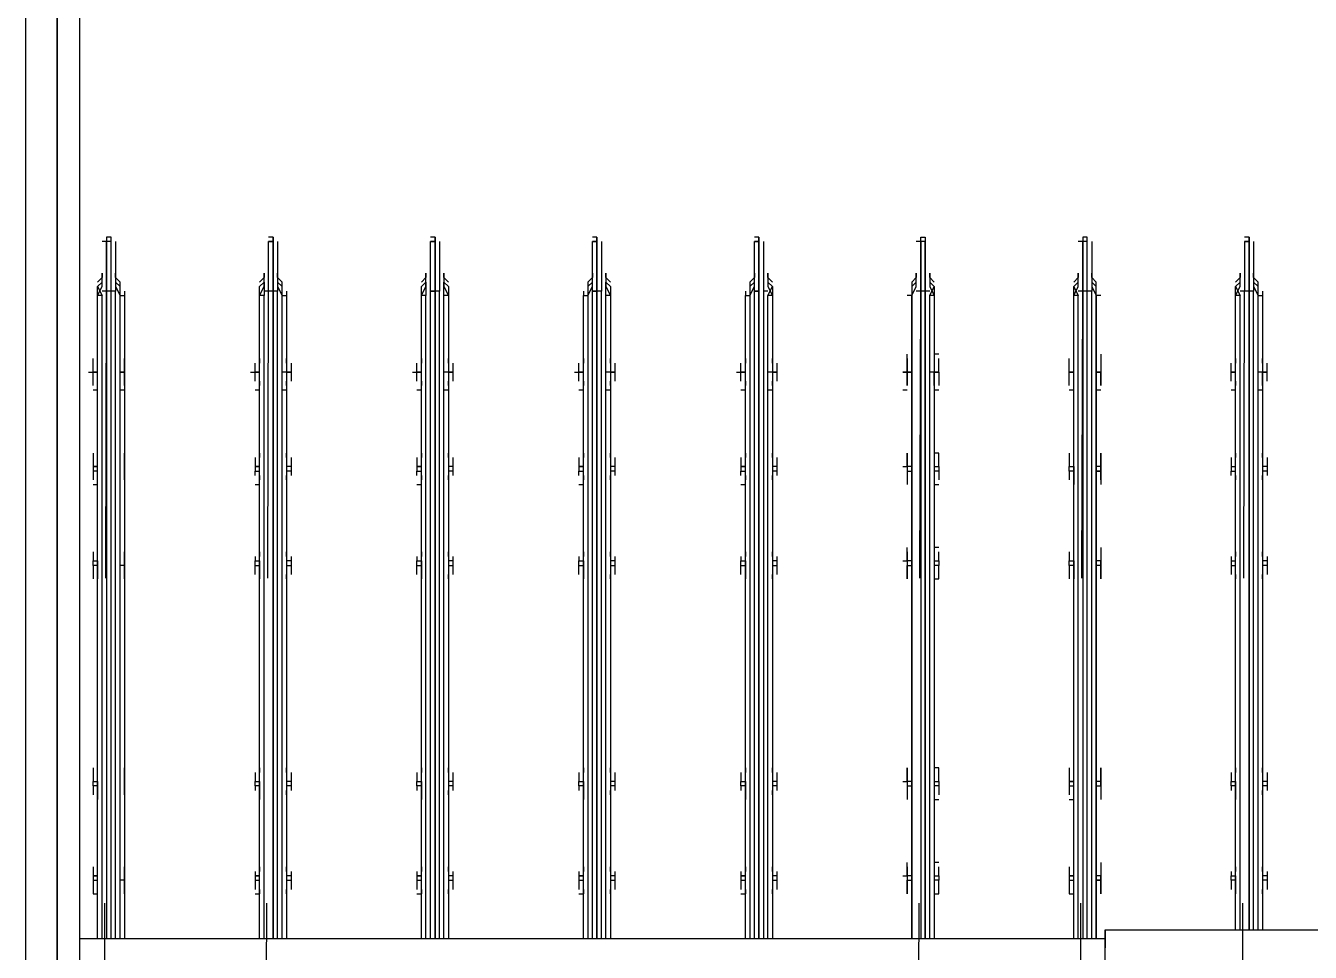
# Model space of a CAD drawing. Header units: metres. Extents: x 532315 to 532639, y 2674519 to 2674914.
# Drawn here: x 532484.5471 to 532484.9421, y 2674749.7931 to 2674750.0781 of the extents above; entities that cross this region are included whole.
import ezdxf

# ---------------------------------------------------------------- set-up
doc = ezdxf.new("R2010")
doc.units = ezdxf.units.M
doc.header["$MEASUREMENT"] = 0
doc.linetypes.add('PDF_IMPORT', pattern=[1, 0.8, -0.2])
doc.layers.add('IDT', color=7, linetype='Continuous')

# ---------------------------------------------------------------- blocks, each defined once
blk = doc.blocks.new('IDT')
at = {"layer": 'IDT', "color": 0, "lineweight": 25}
for p, q in [((14.75559, 8.9452), (14.75559, 9.80413)), ((14.76251, 8.9452), (14.76251, 9.80413)), ((14.76251, 9.80413), (14.76251, 8.9452)), ((14.77219, 9.80413), (14.77219, 8.9452)), ((14.44023, 9.45834), (14.44023, 9.36291)), ((14.44023, 9.36291), (14.44023, 9.36844)), ((14.44023, 9.36291), (14.34065, 9.36291)), ((14.39182, 9.16788), (14.39182, 9.36291)), ((14.39321, 9.36291), (14.39321, 9.16788)), ((14.39459, 9.36291), (14.39459, 9.1665)), ((14.39597, 9.1665), (14.39597, 9.36291)), ((14.39597, 9.36291), (14.39597, 9.1665)), ((14.39874, 9.36291), (14.39874, 9.16788)), ((14.40012, 9.36291), (14.40012, 9.16788)), ((14.44023, 9.36567), (14.75559, 9.36567)), ((14.443, 9.16788), (14.443, 9.36567)), ((14.443, 9.36567), (14.443, 9.16788)), ((14.44438, 9.36567), (14.44438, 9.1665)), ((14.44577, 9.36567), (14.44577, 9.1665)), ((14.44715, 9.1665), (14.44715, 9.36567)), ((14.44853, 9.36567), (14.44853, 9.16788)), ((14.44992, 9.36567), (14.44992, 9.16788)), ((14.49279, 9.16788), (14.49279, 9.36567)), ((14.49418, 9.36567), (14.49418, 9.16788)), ((14.49556, 9.1665), (14.49556, 9.36567)), ((14.49556, 9.36567), (14.49556, 9.1665)), ((14.49694, 9.1665), (14.49694, 9.36567)), ((14.49971, 9.16788), (14.49971, 9.36567)), ((14.49971, 9.36567), (14.49971, 9.16788)), ((14.54259, 9.16788), (14.54259, 9.36567)), ((14.54397, 9.36567), (14.54397, 9.16788)), ((14.54535, 9.1665), (14.54535, 9.36567)), ((14.54674, 9.36567), (14.54674, 9.1665)), ((14.54674, 9.1665), (14.54674, 9.36567)), ((14.54812, 9.36567), (14.54812, 9.1665)), ((14.5495, 9.16788), (14.5495, 9.36567)), ((14.55089, 9.36567), (14.55089, 9.16788)), ((14.59238, 9.16788), (14.59238, 9.36567)), ((14.59376, 9.36567), (14.59376, 9.16788)), ((14.59515, 9.36567), (14.59515, 9.1665)), ((14.59653, 9.1665), (14.59653, 9.36567)), ((14.59653, 9.36567), (14.59653, 9.1665)), ((14.59791, 9.36567), (14.59791, 9.1665)), ((14.5993, 9.16788), (14.5993, 9.36567)), ((14.60068, 9.36567), (14.60068, 9.16788)), ((14.64217, 9.16788), (14.64217, 9.36567)), ((14.64356, 9.36567), (14.64356, 9.16788)), ((14.64494, 9.36567), (14.64494, 9.1665)), ((14.64632, 9.1665), (14.64632, 9.36567)), ((14.64632, 9.36567), (14.64632, 9.1665)), ((14.64771, 9.36567), (14.64771, 9.1665)), ((14.64909, 9.36567), (14.64909, 9.16788)), ((14.65047, 9.36567), (14.65047, 9.16788)), ((14.69197, 9.16788), (14.69197, 9.36567)), ((14.69335, 9.36567), (14.69335, 9.16788)), ((14.69473, 9.36567), (14.69473, 9.1665)), ((14.69612, 9.1665), (14.69612, 9.36567)), ((14.69612, 9.36567), (14.69612, 9.1665)), ((14.69888, 9.36567), (14.69888, 9.16788)), ((14.70027, 9.36567), (14.70027, 9.16788)), ((14.74176, 9.16788), (14.74176, 9.36567)), ((14.74314, 9.36567), (14.74314, 9.16788)), ((14.74453, 9.36567), (14.74453, 9.1665)), ((14.74591, 9.36567), (14.74591, 9.1665)), ((14.74729, 9.1665), (14.74729, 9.36567)), ((14.74868, 9.36567), (14.74868, 9.16788)), ((14.75006, 9.36567), (14.75006, 9.16788)), ((14.39044, 9.34769), (14.39044, 9.35046)), ((14.39182, 9.34769), (14.39182, 9.35184)), ((14.39182, 9.35184), (14.39182, 9.35046)), ((14.40012, 9.34769), (14.40012, 9.35184)), ((14.40012, 9.35184), (14.40012, 9.35046)), ((14.40151, 9.34769), (14.40151, 9.35046)), ((14.44162, 9.34769), (14.44162, 9.35184)), ((14.44162, 9.35184), (14.44162, 9.35046)), ((14.44162, 9.35046), (14.44162, 9.34769)), ((14.4513, 9.35184), (14.44992, 9.35184)), ((14.44992, 9.35184), (14.44992, 9.34769)), ((14.4513, 9.35046), (14.4513, 9.35184)), ((14.4513, 9.34769), (14.4513, 9.35046)), ((14.49279, 9.35184), (14.49141, 9.35184)), ((14.49141, 9.35184), (14.49141, 9.35046)), ((14.49141, 9.35046), (14.49141, 9.34769)), ((14.49279, 9.34631), (14.49279, 9.35184)), ((14.50109, 9.34769), (14.50109, 9.35184)), ((14.50109, 9.35184), (14.50109, 9.35046)), ((14.50109, 9.35046), (14.50109, 9.34769)), ((14.5412, 9.34769), (14.5412, 9.35046)), ((14.54259, 9.34769), (14.54259, 9.35184)), ((14.54259, 9.35184), (14.54259, 9.35046)), ((14.55227, 9.35184), (14.55089, 9.35184)), ((14.55089, 9.35184), (14.55089, 9.34769)), ((14.55089, 9.35046), (14.55089, 9.35184)), ((14.55227, 9.34769), (14.55227, 9.35046)), ((14.591, 9.34769), (14.591, 9.35046)), ((14.59238, 9.34769), (14.59238, 9.35184)), ((14.59238, 9.35184), (14.59238, 9.35046)), ((14.60206, 9.35184), (14.60068, 9.35184)), ((14.60068, 9.35184), (14.60068, 9.34769)), ((14.60068, 9.35046), (14.60068, 9.35184)), ((14.60206, 9.34769), (14.60206, 9.35046)), ((14.64079, 9.34769), (14.64079, 9.35046)), ((14.64217, 9.34769), (14.64217, 9.35184)), ((14.64217, 9.35184), (14.64217, 9.35046)), ((14.65186, 9.35184), (14.65047, 9.35184)), ((14.65047, 9.35184), (14.65047, 9.34769)), ((14.65047, 9.35046), (14.65047, 9.35184)), ((14.65186, 9.34769), (14.65186, 9.35046)), ((14.69058, 9.34769), (14.69058, 9.35046)), ((14.69197, 9.34769), (14.69197, 9.35184)), ((14.69197, 9.35184), (14.69197, 9.35046)), ((14.70165, 9.35184), (14.70027, 9.35184)), ((14.70027, 9.35184), (14.70027, 9.34769)), ((14.70027, 9.35046), (14.70027, 9.35184)), ((14.70165, 9.34769), (14.70165, 9.35046)), ((14.74176, 9.34769), (14.74176, 9.35184)), ((14.74176, 9.35184), (14.74176, 9.35046)), ((14.74176, 9.35046), (14.74176, 9.34769)), ((14.75144, 9.35184), (14.75006, 9.35184)), ((14.75006, 9.35184), (14.75006, 9.34769)), ((14.75144, 9.35046), (14.75144, 9.35184)), ((14.75144, 9.34769), (14.75144, 9.35046)), ((14.39044, 9.34631), (14.39044, 9.34769)), ((14.39044, 9.34769), (14.39182, 9.34769)), ((14.39044, 9.34493), (14.39044, 9.34631)), ((14.39044, 9.34631), (14.39182, 9.34631)), ((14.39182, 9.34631), (14.39182, 9.34769)), ((14.39182, 9.34216), (14.39182, 9.34631)), ((14.40012, 9.34769), (14.40151, 9.34769)), ((14.40012, 9.34631), (14.40012, 9.34769)), ((14.40151, 9.34631), (14.40012, 9.34631)), ((14.40012, 9.34631), (14.40012, 9.34216)), ((14.40151, 9.34631), (14.40012, 9.34631)), ((14.40151, 9.34769), (14.40151, 9.34631)), ((14.40151, 9.34493), (14.40151, 9.34631)), ((14.44162, 9.34631), (14.44162, 9.34769)), ((14.44162, 9.34769), (14.443, 9.34769)), ((14.443, 9.34769), (14.44162, 9.34769)), ((14.44162, 9.34769), (14.44162, 9.34631)), ((14.44162, 9.34216), (14.44162, 9.34631)), ((14.44162, 9.34631), (14.443, 9.34631)), ((14.44162, 9.34493), (14.44162, 9.34631)), ((14.44992, 9.34769), (14.44992, 9.34631)), ((14.4513, 9.34769), (14.44992, 9.34769)), ((14.4513, 9.34631), (14.44992, 9.34631)), ((14.44992, 9.34631), (14.44992, 9.34216)), ((14.44992, 9.34631), (14.4513, 9.34631)), ((14.4513, 9.34631), (14.4513, 9.34769)), ((14.4513, 9.34493), (14.4513, 9.34631)), ((14.49141, 9.34631), (14.49141, 9.34769)), ((14.49141, 9.34769), (14.49279, 9.34769)), ((14.49279, 9.34631), (14.49141, 9.34631)), ((14.49141, 9.34631), (14.49141, 9.34493)), ((14.49279, 9.34216), (14.49279, 9.34631)), ((14.50109, 9.34769), (14.49971, 9.34769)), ((14.49971, 9.34631), (14.50109, 9.34631)), ((14.50109, 9.34631), (14.50109, 9.34769)), ((14.50109, 9.34631), (14.50109, 9.34769)), ((14.50109, 9.34631), (14.50109, 9.34216)), ((14.50109, 9.34493), (14.50109, 9.34631)), ((14.50248, 9.34631), (14.50109, 9.34631)), ((14.54259, 9.34769), (14.5412, 9.34769)), ((14.5412, 9.34631), (14.5412, 9.34769)), ((14.5412, 9.34493), (14.5412, 9.34631)), ((14.5412, 9.34631), (14.54259, 9.34631)), ((14.54259, 9.34631), (14.54259, 9.34769)), ((14.54259, 9.34216), (14.54259, 9.34631)), ((14.55089, 9.34769), (14.55089, 9.34631)), ((14.55227, 9.34769), (14.55089, 9.34769)), ((14.55227, 9.34631), (14.55089, 9.34631)), ((14.55089, 9.34631), (14.55089, 9.34216)), ((14.55089, 9.34631), (14.55227, 9.34631)), ((14.55227, 9.34631), (14.55227, 9.34769)), ((14.55227, 9.34493), (14.55227, 9.34631)), ((14.59238, 9.34769), (14.591, 9.34769)), ((14.591, 9.34631), (14.591, 9.34769)), ((14.591, 9.34493), (14.591, 9.34631)), ((14.591, 9.34631), (14.59238, 9.34631)), ((14.59238, 9.34631), (14.59238, 9.34769)), ((14.59238, 9.34216), (14.59238, 9.34631)), ((14.60068, 9.34769), (14.60068, 9.34631)), ((14.60206, 9.34769), (14.60068, 9.34769)), ((14.60206, 9.34631), (14.60068, 9.34631)), ((14.60068, 9.34631), (14.60068, 9.34216)), ((14.60068, 9.34631), (14.60206, 9.34631)), ((14.60206, 9.34631), (14.60206, 9.34769)), ((14.60206, 9.34493), (14.60206, 9.34631)), ((14.64217, 9.34769), (14.64079, 9.34769)), ((14.64079, 9.34631), (14.64079, 9.34769)), ((14.64079, 9.34493), (14.64079, 9.34631)), ((14.64079, 9.34631), (14.64217, 9.34631)), ((14.64217, 9.34631), (14.64217, 9.34769)), ((14.64217, 9.34216), (14.64217, 9.34631)), ((14.65047, 9.34769), (14.65047, 9.34631)), ((14.65186, 9.34769), (14.65047, 9.34769)), ((14.65186, 9.34631), (14.65047, 9.34631)), ((14.65047, 9.34631), (14.65047, 9.34216)), ((14.65047, 9.34631), (14.65186, 9.34631)), ((14.65186, 9.34631), (14.65186, 9.34769)), ((14.65186, 9.34493), (14.65186, 9.34631)), ((14.69197, 9.34769), (14.69058, 9.34769)), ((14.69058, 9.34631), (14.69058, 9.34769)), ((14.69058, 9.34493), (14.69058, 9.34631)), ((14.69058, 9.34631), (14.69197, 9.34631)), ((14.69197, 9.34631), (14.69197, 9.34769)), ((14.69197, 9.34216), (14.69197, 9.34631)), ((14.70027, 9.34769), (14.70027, 9.34631)), ((14.70165, 9.34769), (14.70027, 9.34769)), ((14.70165, 9.34631), (14.70027, 9.34631)), ((14.70027, 9.34631), (14.70027, 9.34216)), ((14.70027, 9.34631), (14.70165, 9.34631)), ((14.70165, 9.34631), (14.70165, 9.34769)), ((14.70165, 9.34493), (14.70165, 9.34631)), ((14.74176, 9.34631), (14.74176, 9.34769)), ((14.74176, 9.34769), (14.74314, 9.34769)), ((14.74176, 9.34769), (14.74176, 9.34631)), ((14.74176, 9.34216), (14.74176, 9.34631)), ((14.74176, 9.34631), (14.74176, 9.34493)), ((14.75006, 9.34769), (14.75006, 9.34631)), ((14.75144, 9.34769), (14.75006, 9.34769)), ((14.75144, 9.34631), (14.75006, 9.34631)), ((14.75006, 9.34631), (14.75006, 9.34216)), ((14.75006, 9.34631), (14.75144, 9.34631)), ((14.75144, 9.34631), (14.75144, 9.34769)), ((14.75144, 9.34493), (14.75144, 9.34631)), ((14.39182, 9.34493), (14.39182, 9.34354)), ((14.40012, 9.34354), (14.40012, 9.34493)), ((14.44162, 9.34354), (14.44162, 9.34493)), ((14.4513, 9.34354), (14.4513, 9.34493)), ((14.49141, 9.34493), (14.49141, 9.34354)), ((14.50109, 9.34354), (14.50109, 9.34493)), ((14.54259, 9.34493), (14.54259, 9.34354)), ((14.55089, 9.34354), (14.55089, 9.34493)), ((14.59238, 9.34493), (14.59238, 9.34354)), ((14.60068, 9.34354), (14.60068, 9.34493)), ((14.64217, 9.34493), (14.64217, 9.34354)), ((14.65047, 9.34354), (14.65047, 9.34493)), ((14.69197, 9.34493), (14.69197, 9.34354)), ((14.70027, 9.34354), (14.70027, 9.34493)), ((14.74176, 9.34493), (14.74176, 9.34354)), ((14.75144, 9.34354), (14.75144, 9.34493)), ((14.49141, 9.34216), (14.49279, 9.34216)), ((14.39182, 9.31865), (14.39182, 9.3228)), ((14.40012, 9.31865), (14.40012, 9.3228)), ((14.44162, 9.31865), (14.44162, 9.3228)), ((14.4513, 9.3228), (14.44992, 9.3228)), ((14.44992, 9.3228), (14.44992, 9.31865)), ((14.49279, 9.3228), (14.49141, 9.3228)), ((14.49279, 9.31726), (14.49279, 9.3228)), ((14.50109, 9.31865), (14.50109, 9.3228)), ((14.54259, 9.31726), (14.54259, 9.3228)), ((14.55089, 9.31726), (14.55089, 9.3228)), ((14.59238, 9.31726), (14.59238, 9.3228)), ((14.60068, 9.31726), (14.60068, 9.3228)), ((14.64217, 9.31726), (14.64217, 9.3228)), ((14.65047, 9.31726), (14.65047, 9.3228)), ((14.69197, 9.31726), (14.69197, 9.3228)), ((14.70027, 9.31726), (14.70027, 9.3228)), ((14.74176, 9.31726), (14.74176, 9.3228)), ((14.75006, 9.31726), (14.75006, 9.3228)), ((14.39044, 9.31865), (14.39044, 9.32003)), ((14.39044, 9.31726), (14.39044, 9.31865)), ((14.39044, 9.31865), (14.39182, 9.31865)), ((14.39182, 9.32141), (14.39182, 9.32003)), ((14.39182, 9.31726), (14.39182, 9.31865)), ((14.40012, 9.32003), (14.40012, 9.32141)), ((14.40012, 9.31865), (14.40151, 9.31865)), ((14.40012, 9.31726), (14.40012, 9.31865)), ((14.40151, 9.31865), (14.40151, 9.32003)), ((14.40151, 9.31865), (14.40151, 9.31726)), ((14.44162, 9.32003), (14.44162, 9.32141)), ((14.44162, 9.31865), (14.44162, 9.32003)), ((14.443, 9.31865), (14.44162, 9.31865)), ((14.44162, 9.31865), (14.44162, 9.31726)), ((14.44162, 9.31726), (14.44162, 9.31865)), ((14.44992, 9.31865), (14.44992, 9.31726)), ((14.4513, 9.31865), (14.44992, 9.31865)), ((14.4513, 9.32003), (14.4513, 9.32141)), ((14.4513, 9.31865), (14.4513, 9.32003)), ((14.4513, 9.31726), (14.4513, 9.31865)), ((14.49141, 9.32003), (14.49141, 9.32141)), ((14.49141, 9.31865), (14.49141, 9.32003)), ((14.49141, 9.31726), (14.49141, 9.31865)), ((14.49141, 9.31865), (14.49279, 9.31865)), ((14.50109, 9.31865), (14.49971, 9.31865)), ((14.50109, 9.32003), (14.50109, 9.32141)), ((14.50109, 9.31865), (14.50109, 9.32003)), ((14.50109, 9.31726), (14.50109, 9.31865)), ((14.50109, 9.31726), (14.50109, 9.31865)), ((14.5412, 9.31865), (14.5412, 9.32003)), ((14.5412, 9.31726), (14.5412, 9.31865)), ((14.5412, 9.31865), (14.54259, 9.31865)), ((14.54259, 9.32141), (14.54259, 9.32003)), ((14.55089, 9.32003), (14.55089, 9.32141)), ((14.55089, 9.31865), (14.55227, 9.31865)), ((14.55227, 9.31865), (14.55227, 9.32003)), ((14.55227, 9.31865), (14.55227, 9.31726)), ((14.591, 9.31865), (14.591, 9.32003)), ((14.591, 9.31726), (14.591, 9.31865)), ((14.591, 9.31865), (14.59238, 9.31865)), ((14.59238, 9.32141), (14.59238, 9.32003)), ((14.60068, 9.32003), (14.60068, 9.32141)), ((14.60068, 9.31865), (14.60206, 9.31865)), ((14.60206, 9.31865), (14.60206, 9.32003)), ((14.60206, 9.31865), (14.60206, 9.31726)), ((14.64079, 9.31865), (14.64079, 9.32003)), ((14.64079, 9.31726), (14.64079, 9.31865)), ((14.64079, 9.31865), (14.64217, 9.31865)), ((14.64217, 9.32141), (14.64217, 9.32003)), ((14.65047, 9.32003), (14.65047, 9.32141)), ((14.65047, 9.31865), (14.65186, 9.31865)), ((14.65186, 9.31865), (14.65186, 9.32003)), ((14.65186, 9.31865), (14.65186, 9.31726)), ((14.69058, 9.31865), (14.69058, 9.32003)), ((14.69058, 9.31726), (14.69058, 9.31865)), ((14.69058, 9.31865), (14.69197, 9.31865)), ((14.69197, 9.32141), (14.69197, 9.32003)), ((14.70027, 9.32003), (14.70027, 9.32141)), ((14.70027, 9.31865), (14.70165, 9.31865)), ((14.70165, 9.31865), (14.70165, 9.32003)), ((14.70165, 9.31865), (14.70165, 9.31726)), ((14.74176, 9.32141), (14.74176, 9.32003)), ((14.74176, 9.32003), (14.74176, 9.31865)), ((14.74176, 9.31865), (14.74176, 9.3145)), ((14.75006, 9.31865), (14.75144, 9.31865)), ((14.75144, 9.32003), (14.75144, 9.32141)), ((14.75144, 9.31865), (14.75144, 9.32003)), ((14.75144, 9.31865), (14.75144, 9.31726)), ((14.39044, 9.3145), (14.39044, 9.31726)), ((14.39044, 9.31726), (14.39182, 9.31726)), ((14.39182, 9.31311), (14.39182, 9.31726)), ((14.40151, 9.31726), (14.40012, 9.31726)), ((14.40012, 9.31726), (14.40012, 9.31311)), ((14.40151, 9.31726), (14.40012, 9.31726)), ((14.40151, 9.3145), (14.40151, 9.31726)), ((14.44162, 9.31726), (14.44162, 9.3145)), ((14.44162, 9.31311), (14.44162, 9.31726)), ((14.44162, 9.31726), (14.443, 9.31726)), ((14.4513, 9.31726), (14.44992, 9.31726)), ((14.44992, 9.31726), (14.44992, 9.31311)), ((14.44992, 9.31726), (14.4513, 9.31726)), ((14.4513, 9.3145), (14.4513, 9.31726)), ((14.49279, 9.31726), (14.49141, 9.31726)), ((14.49141, 9.31726), (14.49141, 9.3145)), ((14.49279, 9.31311), (14.49279, 9.31726)), ((14.49971, 9.31726), (14.50109, 9.31726)), ((14.50109, 9.3145), (14.50109, 9.31726)), ((14.50109, 9.31726), (14.50109, 9.31311)), ((14.50248, 9.31726), (14.50109, 9.31726)), ((14.5412, 9.3145), (14.5412, 9.31726)), ((14.5412, 9.31726), (14.54259, 9.31726)), ((14.54259, 9.31311), (14.54259, 9.31726)), ((14.55227, 9.31726), (14.55089, 9.31726)), ((14.55089, 9.31726), (14.55089, 9.31311)), ((14.55227, 9.31726), (14.55089, 9.31726)), ((14.55227, 9.3145), (14.55227, 9.31726)), ((14.591, 9.3145), (14.591, 9.31726)), ((14.591, 9.31726), (14.59238, 9.31726)), ((14.59238, 9.31311), (14.59238, 9.31726)), ((14.60206, 9.31726), (14.60068, 9.31726)), ((14.60068, 9.31726), (14.60068, 9.31311)), ((14.60206, 9.31726), (14.60068, 9.31726)), ((14.60206, 9.3145), (14.60206, 9.31726)), ((14.64079, 9.3145), (14.64079, 9.31726)), ((14.64079, 9.31726), (14.64217, 9.31726)), ((14.64217, 9.31311), (14.64217, 9.31726)), ((14.65186, 9.31726), (14.65047, 9.31726)), ((14.65047, 9.31726), (14.65047, 9.31311)), ((14.65186, 9.31726), (14.65047, 9.31726)), ((14.65186, 9.3145), (14.65186, 9.31726)), ((14.69058, 9.3145), (14.69058, 9.31726)), ((14.69058, 9.31726), (14.69197, 9.31726)), ((14.69197, 9.31311), (14.69197, 9.31726)), ((14.70165, 9.31726), (14.70027, 9.31726)), ((14.70027, 9.31726), (14.70027, 9.31311)), ((14.70165, 9.31726), (14.70027, 9.31726)), ((14.70165, 9.3145), (14.70165, 9.31726)), ((14.74176, 9.31311), (14.74176, 9.31726)), ((14.75144, 9.31726), (14.75006, 9.31726)), ((14.75006, 9.31726), (14.75006, 9.31311)), ((14.75144, 9.31726), (14.75006, 9.31726)), ((14.75144, 9.3145), (14.75144, 9.31726)), ((14.39182, 9.3145), (14.39182, 9.31311)), ((14.40012, 9.31311), (14.40012, 9.3145)), ((14.44162, 9.3145), (14.44162, 9.31311)), ((14.4513, 9.31311), (14.4513, 9.3145)), ((14.49141, 9.3145), (14.49141, 9.31311)), ((14.49141, 9.31311), (14.49279, 9.31311)), ((14.50109, 9.31311), (14.50109, 9.3145)), ((14.54259, 9.3145), (14.54259, 9.31311)), ((14.55089, 9.31311), (14.55089, 9.3145)), ((14.59238, 9.3145), (14.59238, 9.31311)), ((14.60068, 9.31311), (14.60068, 9.3145)), ((14.64217, 9.3145), (14.64217, 9.31311)), ((14.65047, 9.31311), (14.65047, 9.3145)), ((14.69197, 9.3145), (14.69197, 9.31311)), ((14.70027, 9.31311), (14.70027, 9.3145)), ((14.74176, 9.3145), (14.74176, 9.31311)), ((14.75144, 9.31311), (14.75144, 9.3145)), ((14.39044, 9.25087), (14.39044, 9.25364)), ((14.39182, 9.25087), (14.39182, 9.25502)), ((14.39182, 9.25502), (14.39182, 9.25364)), ((14.40012, 9.25364), (14.40012, 9.25502)), ((14.40012, 9.25502), (14.40012, 9.25087)), ((14.40151, 9.25087), (14.40151, 9.25364)), ((14.44162, 9.25087), (14.44162, 9.25502)), ((14.44162, 9.25502), (14.44162, 9.25364)), ((14.44162, 9.25364), (14.44162, 9.24949)), ((14.44992, 9.25087), (14.44992, 9.25502)), ((14.4513, 9.25364), (14.4513, 9.25502)), ((14.4513, 9.25087), (14.4513, 9.25364)), ((14.49279, 9.25502), (14.49141, 9.25502)), ((14.49141, 9.25502), (14.49141, 9.25364)), ((14.49141, 9.25364), (14.49141, 9.25087)), ((14.49279, 9.25087), (14.49279, 9.25502)), ((14.50109, 9.25087), (14.50109, 9.25502)), ((14.50109, 9.25502), (14.50109, 9.25364)), ((14.50109, 9.25364), (14.50109, 9.25087)), ((14.5412, 9.25087), (14.5412, 9.25364)), ((14.54259, 9.25087), (14.54259, 9.25502)), ((14.54259, 9.25502), (14.54259, 9.25364)), ((14.55089, 9.25087), (14.55089, 9.25502)), ((14.55089, 9.25502), (14.55089, 9.25364)), ((14.55227, 9.25364), (14.55227, 9.25087)), ((14.591, 9.25087), (14.591, 9.25364)), ((14.59238, 9.25087), (14.59238, 9.25502)), ((14.59238, 9.25502), (14.59238, 9.25364)), ((14.60068, 9.25087), (14.60068, 9.25502)), ((14.60068, 9.25502), (14.60068, 9.25364)), ((14.60206, 9.25364), (14.60206, 9.25087)), ((14.64079, 9.25087), (14.64079, 9.25364)), ((14.64217, 9.25087), (14.64217, 9.25502)), ((14.64217, 9.25502), (14.64217, 9.25364)), ((14.65047, 9.25087), (14.65047, 9.25502)), ((14.65047, 9.25502), (14.65047, 9.25364)), ((14.65186, 9.25364), (14.65186, 9.25087)), ((14.69058, 9.25087), (14.69058, 9.25364)), ((14.69197, 9.25087), (14.69197, 9.25502)), ((14.69197, 9.25502), (14.69197, 9.25364)), ((14.70027, 9.25087), (14.70027, 9.25502)), ((14.70027, 9.25502), (14.70027, 9.25364)), ((14.70165, 9.25364), (14.70165, 9.25087)), ((14.74176, 9.25087), (14.74176, 9.25502)), ((14.74176, 9.25502), (14.74176, 9.25364)), ((14.74176, 9.25364), (14.74176, 9.25087)), ((14.75006, 9.25087), (14.75006, 9.25502)), ((14.75144, 9.25364), (14.75144, 9.25502)), ((14.75144, 9.25087), (14.75144, 9.25364)), ((14.39044, 9.24949), (14.39044, 9.25087)), ((14.39044, 9.25087), (14.39182, 9.25087)), ((14.39044, 9.24811), (14.39044, 9.24949)), ((14.39044, 9.24949), (14.39182, 9.24949)), ((14.39182, 9.24949), (14.39182, 9.25087)), ((14.39182, 9.24534), (14.39182, 9.24949)), ((14.39182, 9.24811), (14.39182, 9.24672)), ((14.40012, 9.25087), (14.40012, 9.24949)), ((14.40151, 9.25087), (14.40012, 9.25087)), ((14.40012, 9.24949), (14.40012, 9.24534)), ((14.40151, 9.24949), (14.40012, 9.24949)), ((14.40012, 9.24672), (14.40012, 9.24811)), ((14.40151, 9.24949), (14.40151, 9.25087)), ((14.40151, 9.24811), (14.40151, 9.24949)), ((14.44162, 9.24949), (14.44162, 9.25087)), ((14.44162, 9.25087), (14.443, 9.25087)), ((14.44162, 9.24534), (14.44162, 9.24949)), ((14.44162, 9.24949), (14.443, 9.24949)), ((14.44162, 9.24811), (14.44162, 9.24949)), ((14.44162, 9.24672), (14.44162, 9.24811)), ((14.44992, 9.24949), (14.44992, 9.25087)), ((14.44992, 9.25087), (14.4513, 9.25087)), ((14.4513, 9.24949), (14.44992, 9.24949)), ((14.44992, 9.24949), (14.44992, 9.24534)), ((14.4513, 9.24949), (14.44992, 9.24949)), ((14.4513, 9.25087), (14.4513, 9.24949)), ((14.4513, 9.24811), (14.4513, 9.24949)), ((14.4513, 9.24672), (14.4513, 9.24811)), ((14.49141, 9.24949), (14.49141, 9.25087)), ((14.49141, 9.25087), (14.49279, 9.25087)), ((14.49279, 9.24949), (14.49141, 9.24949)), ((14.49141, 9.24949), (14.49141, 9.24811)), ((14.49141, 9.24811), (14.49141, 9.24672)), ((14.49279, 9.24534), (14.49279, 9.25087)), ((14.50109, 9.25087), (14.49971, 9.25087)), ((14.49971, 9.24949), (14.50109, 9.24949)), ((14.50109, 9.24949), (14.50109, 9.25087)), ((14.50109, 9.24949), (14.50109, 9.25087)), ((14.50109, 9.24949), (14.50109, 9.24534)), ((14.50109, 9.24811), (14.50109, 9.24949)), ((14.50248, 9.24949), (14.50109, 9.24949)), ((14.50109, 9.24672), (14.50109, 9.24811)), ((14.54259, 9.25087), (14.5412, 9.25087)), ((14.5412, 9.24949), (14.5412, 9.25087)), ((14.5412, 9.24811), (14.5412, 9.24949)), ((14.5412, 9.24949), (14.54259, 9.24949)), ((14.54259, 9.24949), (14.54259, 9.25087)), ((14.54259, 9.24534), (14.54259, 9.24949)), ((14.54259, 9.24811), (14.54259, 9.24672)), ((14.55089, 9.24949), (14.55089, 9.25087)), ((14.55227, 9.25087), (14.55089, 9.25087)), ((14.55227, 9.24949), (14.55089, 9.24949)), ((14.55089, 9.24949), (14.55089, 9.24534)), ((14.55227, 9.24949), (14.55089, 9.24949)), ((14.55089, 9.24672), (14.55089, 9.24811)), ((14.55227, 9.25087), (14.55227, 9.24949)), ((14.55227, 9.24811), (14.55227, 9.24949)), ((14.59238, 9.25087), (14.591, 9.25087)), ((14.591, 9.24949), (14.591, 9.25087)), ((14.591, 9.24811), (14.591, 9.24949)), ((14.591, 9.24949), (14.59238, 9.24949)), ((14.59238, 9.24949), (14.59238, 9.25087)), ((14.59238, 9.24534), (14.59238, 9.24949)), ((14.59238, 9.24811), (14.59238, 9.24672)), ((14.60068, 9.24949), (14.60068, 9.25087)), ((14.60206, 9.25087), (14.60068, 9.25087)), ((14.60206, 9.24949), (14.60068, 9.24949)), ((14.60068, 9.24949), (14.60068, 9.24534)), ((14.60206, 9.24949), (14.60068, 9.24949)), ((14.60068, 9.24672), (14.60068, 9.24811)), ((14.60206, 9.25087), (14.60206, 9.24949)), ((14.60206, 9.24811), (14.60206, 9.24949)), ((14.64217, 9.25087), (14.64079, 9.25087)), ((14.64079, 9.24949), (14.64079, 9.25087)), ((14.64079, 9.24811), (14.64079, 9.24949)), ((14.64079, 9.24949), (14.64217, 9.24949)), ((14.64217, 9.24949), (14.64217, 9.25087)), ((14.64217, 9.24534), (14.64217, 9.24949)), ((14.64217, 9.24811), (14.64217, 9.24672)), ((14.65047, 9.24949), (14.65047, 9.25087)), ((14.65186, 9.25087), (14.65047, 9.25087)), ((14.65186, 9.24949), (14.65047, 9.24949)), ((14.65047, 9.24949), (14.65047, 9.24534)), ((14.65186, 9.24949), (14.65047, 9.24949)), ((14.65047, 9.24672), (14.65047, 9.24811)), ((14.65186, 9.25087), (14.65186, 9.24949)), ((14.65186, 9.24811), (14.65186, 9.24949)), ((14.69197, 9.25087), (14.69058, 9.25087)), ((14.69058, 9.24949), (14.69058, 9.25087)), ((14.69058, 9.24811), (14.69058, 9.24949)), ((14.69058, 9.24949), (14.69197, 9.24949)), ((14.69197, 9.24949), (14.69197, 9.25087)), ((14.69197, 9.24534), (14.69197, 9.24949)), ((14.69197, 9.24811), (14.69197, 9.24672)), ((14.70027, 9.24949), (14.70027, 9.25087)), ((14.70165, 9.25087), (14.70027, 9.25087)), ((14.70165, 9.24949), (14.70027, 9.24949)), ((14.70027, 9.24949), (14.70027, 9.24534)), ((14.70165, 9.24949), (14.70027, 9.24949)), ((14.70027, 9.24672), (14.70027, 9.24811)), ((14.70165, 9.25087), (14.70165, 9.24949)), ((14.70165, 9.24811), (14.70165, 9.24949)), ((14.74176, 9.24949), (14.74176, 9.25087)), ((14.74176, 9.25087), (14.74314, 9.25087)), ((14.74176, 9.25087), (14.74176, 9.24949)), ((14.74176, 9.24534), (14.74176, 9.24949)), ((14.74176, 9.24949), (14.74176, 9.24811)), ((14.74176, 9.24811), (14.74176, 9.24672)), ((14.75006, 9.24949), (14.75006, 9.25087)), ((14.75006, 9.25087), (14.75144, 9.25087)), ((14.75144, 9.24949), (14.75006, 9.24949)), ((14.75006, 9.24949), (14.75006, 9.24534)), ((14.75144, 9.24949), (14.75006, 9.24949)), ((14.75144, 9.25087), (14.75144, 9.24949)), ((14.75144, 9.24811), (14.75144, 9.24949)), ((14.75144, 9.24672), (14.75144, 9.24811)), ((14.49141, 9.24534), (14.49279, 9.24534)), ((14.39182, 9.22183), (14.39182, 9.22598)), ((14.39182, 9.22459), (14.39182, 9.22321)), ((14.40012, 9.22598), (14.40012, 9.22183)), ((14.40012, 9.22321), (14.40012, 9.22459)), ((14.44162, 9.22183), (14.44162, 9.22598)), ((14.44162, 9.22459), (14.44162, 9.22321)), ((14.44992, 9.22044), (14.44992, 9.22598)), ((14.4513, 9.22321), (14.4513, 9.22459)), ((14.49279, 9.22598), (14.49141, 9.22598)), ((14.49141, 9.22321), (14.49141, 9.22459)), ((14.49279, 9.22183), (14.49279, 9.22598)), ((14.50109, 9.22183), (14.50109, 9.22598)), ((14.50109, 9.22321), (14.50109, 9.22459)), ((14.54259, 9.22183), (14.54259, 9.22598)), ((14.54259, 9.22459), (14.54259, 9.22321)), ((14.55227, 9.22598), (14.55089, 9.22598)), ((14.55089, 9.22598), (14.55089, 9.22183)), ((14.55089, 9.22321), (14.55089, 9.22459)), ((14.59238, 9.22183), (14.59238, 9.22598)), ((14.59238, 9.22459), (14.59238, 9.22321)), ((14.60206, 9.22598), (14.60068, 9.22598)), ((14.60068, 9.22598), (14.60068, 9.22183)), ((14.60068, 9.22321), (14.60068, 9.22459)), ((14.64217, 9.22183), (14.64217, 9.22598)), ((14.64217, 9.22459), (14.64217, 9.22321)), ((14.65186, 9.22598), (14.65047, 9.22598)), ((14.65047, 9.22598), (14.65047, 9.22183)), ((14.65047, 9.22321), (14.65047, 9.22459)), ((14.69197, 9.22183), (14.69197, 9.22598)), ((14.69197, 9.22459), (14.69197, 9.22321)), ((14.70165, 9.22598), (14.70027, 9.22598)), ((14.70027, 9.22598), (14.70027, 9.22183)), ((14.70027, 9.22321), (14.70027, 9.22459)), ((14.74176, 9.22183), (14.74176, 9.22598)), ((14.74176, 9.22459), (14.74176, 9.22321)), ((14.75144, 9.22598), (14.75006, 9.22598)), ((14.75006, 9.22598), (14.75006, 9.22183)), ((14.75144, 9.22321), (14.75144, 9.22459)), ((14.39044, 9.22183), (14.39044, 9.22321)), ((14.39044, 9.22044), (14.39044, 9.22183)), ((14.39044, 9.22183), (14.39182, 9.22183)), ((14.39044, 9.21768), (14.39044, 9.22044)), ((14.39044, 9.22044), (14.39182, 9.22044)), ((14.39182, 9.22044), (14.39182, 9.22183)), ((14.39182, 9.21629), (14.39182, 9.22044)), ((14.40012, 9.22183), (14.40012, 9.22044)), ((14.40151, 9.22183), (14.40012, 9.22183)), ((14.40012, 9.22044), (14.40012, 9.21629)), ((14.40151, 9.22044), (14.40012, 9.22044)), ((14.40151, 9.22321), (14.40151, 9.22183)), ((14.40151, 9.22044), (14.40151, 9.22183)), ((14.40151, 9.21768), (14.40151, 9.22044)), ((14.44162, 9.22321), (14.44162, 9.22183)), ((14.44162, 9.22044), (14.44162, 9.22183)), ((14.44162, 9.22183), (14.443, 9.22183)), ((14.443, 9.22183), (14.44162, 9.22183)), ((14.44162, 9.22183), (14.44162, 9.22044)), ((14.44162, 9.22044), (14.44162, 9.21768)), ((14.44162, 9.21629), (14.44162, 9.22044)), ((14.44162, 9.22044), (14.443, 9.22044)), ((14.44992, 9.22183), (14.4513, 9.22183)), ((14.4513, 9.22044), (14.44992, 9.22044)), ((14.44992, 9.22044), (14.44992, 9.21629)), ((14.4513, 9.22044), (14.44992, 9.22044)), ((14.4513, 9.22183), (14.4513, 9.22321)), ((14.4513, 9.22183), (14.4513, 9.22044)), ((14.4513, 9.21768), (14.4513, 9.22044)), ((14.49141, 9.22183), (14.49141, 9.22321)), ((14.49141, 9.22044), (14.49141, 9.22183)), ((14.49141, 9.22183), (14.49279, 9.22183)), ((14.49279, 9.22044), (14.49141, 9.22044)), ((14.49141, 9.22044), (14.49141, 9.21768)), ((14.49279, 9.22044), (14.49279, 9.22183)), ((14.49279, 9.21629), (14.49279, 9.22044)), ((14.50109, 9.22183), (14.49971, 9.22183)), ((14.49971, 9.22044), (14.50109, 9.22044)), ((14.50109, 9.22183), (14.50109, 9.22321)), ((14.50109, 9.22044), (14.50109, 9.22183)), ((14.50109, 9.22044), (14.50109, 9.22183)), ((14.50109, 9.22044), (14.50109, 9.21629)), ((14.50109, 9.21768), (14.50109, 9.22044)), ((14.50248, 9.22044), (14.50109, 9.22044)), ((14.5412, 9.22183), (14.5412, 9.22321)), ((14.5412, 9.22044), (14.5412, 9.22183)), ((14.5412, 9.22183), (14.54259, 9.22183)), ((14.5412, 9.21768), (14.5412, 9.22044)), ((14.5412, 9.22044), (14.54259, 9.22044)), ((14.54259, 9.22044), (14.54259, 9.22183)), ((14.54259, 9.21629), (14.54259, 9.22044)), ((14.55089, 9.22183), (14.55089, 9.22044)), ((14.55227, 9.22183), (14.55089, 9.22183)), ((14.55227, 9.22044), (14.55089, 9.22044)), ((14.55089, 9.22044), (14.55089, 9.21629)), ((14.55089, 9.22044), (14.55227, 9.22044)), ((14.55227, 9.22321), (14.55227, 9.22183)), ((14.55227, 9.22044), (14.55227, 9.22183)), ((14.55227, 9.21768), (14.55227, 9.22044)), ((14.591, 9.22183), (14.591, 9.22321)), ((14.591, 9.22044), (14.591, 9.22183)), ((14.591, 9.22183), (14.59238, 9.22183)), ((14.591, 9.21768), (14.591, 9.22044)), ((14.591, 9.22044), (14.59238, 9.22044)), ((14.59238, 9.22044), (14.59238, 9.22183)), ((14.59238, 9.21629), (14.59238, 9.22044)), ((14.60068, 9.22183), (14.60068, 9.22044)), ((14.60206, 9.22183), (14.60068, 9.22183)), ((14.60206, 9.22044), (14.60068, 9.22044)), ((14.60068, 9.22044), (14.60068, 9.21629)), ((14.60068, 9.22044), (14.60206, 9.22044)), ((14.60206, 9.22321), (14.60206, 9.22183)), ((14.60206, 9.22044), (14.60206, 9.22183)), ((14.60206, 9.21768), (14.60206, 9.22044)), ((14.64079, 9.22183), (14.64079, 9.22321)), ((14.64079, 9.22044), (14.64079, 9.22183)), ((14.64079, 9.22183), (14.64217, 9.22183)), ((14.64079, 9.21768), (14.64079, 9.22044)), ((14.64079, 9.22044), (14.64217, 9.22044)), ((14.64217, 9.22044), (14.64217, 9.22183)), ((14.64217, 9.21629), (14.64217, 9.22044)), ((14.65047, 9.22183), (14.65047, 9.22044)), ((14.65186, 9.22183), (14.65047, 9.22183)), ((14.65186, 9.22044), (14.65047, 9.22044)), ((14.65047, 9.22044), (14.65047, 9.21629)), ((14.65047, 9.22044), (14.65186, 9.22044)), ((14.65186, 9.22321), (14.65186, 9.22183)), ((14.65186, 9.22044), (14.65186, 9.22183)), ((14.65186, 9.21768), (14.65186, 9.22044)), ((14.69058, 9.22183), (14.69058, 9.22321)), ((14.69058, 9.22044), (14.69058, 9.22183)), ((14.69058, 9.22183), (14.69197, 9.22183)), ((14.69058, 9.21768), (14.69058, 9.22044)), ((14.69058, 9.22044), (14.69197, 9.22044)), ((14.69197, 9.22044), (14.69197, 9.22183)), ((14.69197, 9.21629), (14.69197, 9.22044)), ((14.70027, 9.22183), (14.70027, 9.22044)), ((14.70165, 9.22183), (14.70027, 9.22183)), ((14.70165, 9.22044), (14.70027, 9.22044)), ((14.70027, 9.22044), (14.70027, 9.21629)), ((14.70027, 9.22044), (14.70165, 9.22044)), ((14.70165, 9.22321), (14.70165, 9.22183)), ((14.70165, 9.22044), (14.70165, 9.22183)), ((14.70165, 9.21768), (14.70165, 9.22044)), ((14.74176, 9.22321), (14.74176, 9.22183)), ((14.74176, 9.22183), (14.74176, 9.22044)), ((14.74176, 9.22044), (14.74176, 9.22183)), ((14.74176, 9.22044), (14.74176, 9.21768)), ((14.74176, 9.21629), (14.74176, 9.22044)), ((14.75006, 9.22183), (14.75006, 9.22044)), ((14.75006, 9.22183), (14.75144, 9.22183)), ((14.75144, 9.22044), (14.75006, 9.22044)), ((14.75006, 9.22044), (14.75006, 9.21629)), ((14.75006, 9.22044), (14.75144, 9.22044)), ((14.75144, 9.22183), (14.75144, 9.22321)), ((14.75144, 9.22044), (14.75144, 9.22183)), ((14.75144, 9.21768), (14.75144, 9.22044)), ((14.39182, 9.21768), (14.39182, 9.21629)), ((14.40012, 9.21629), (14.40012, 9.21768)), ((14.44162, 9.21768), (14.44162, 9.21629)), ((14.4513, 9.21629), (14.4513, 9.21768)), ((14.49141, 9.21768), (14.49141, 9.21629)), ((14.49141, 9.21629), (14.49279, 9.21629)), ((14.50109, 9.21629), (14.50109, 9.21768)), ((14.54259, 9.21768), (14.54259, 9.21629)), ((14.55089, 9.21629), (14.55089, 9.21768)), ((14.59238, 9.21768), (14.59238, 9.21629)), ((14.60068, 9.21629), (14.60068, 9.21768)), ((14.64217, 9.21768), (14.64217, 9.21629)), ((14.65047, 9.21629), (14.65047, 9.21768)), ((14.69197, 9.21768), (14.69197, 9.21629)), ((14.70027, 9.21629), (14.70027, 9.21768)), ((14.74176, 9.21768), (14.74176, 9.21629)), ((14.75144, 9.21629), (14.75144, 9.21768)), ((14.39182, 9.19693), (14.39321, 9.19693)), ((14.40012, 9.19693), (14.40151, 9.19693)), ((14.44162, 9.19693), (14.443, 9.19693)), ((14.44992, 9.19693), (14.4513, 9.19693)), ((14.49141, 9.19693), (14.49279, 9.19693)), ((14.50109, 9.19693), (14.50248, 9.19693)), ((14.54259, 9.19693), (14.54397, 9.19693)), ((14.55089, 9.19693), (14.55227, 9.19693)), ((14.59238, 9.19693), (14.59376, 9.19693)), ((14.60068, 9.19693), (14.60206, 9.19693)), ((14.64217, 9.19693), (14.64356, 9.19693)), ((14.65047, 9.19693), (14.65186, 9.19693)), ((14.69197, 9.19693), (14.69335, 9.19693)), ((14.70027, 9.19693), (14.70165, 9.19693)), ((14.74176, 9.19693), (14.74314, 9.19693)), ((14.75006, 9.19693), (14.75144, 9.19693)), ((14.39044, 9.19416), (14.39044, 9.1914)), ((14.39182, 9.19416), (14.39182, 9.19555)), ((14.39182, 9.19555), (14.39182, 9.1914)), ((14.40012, 9.19416), (14.40012, 9.19555)), ((14.40012, 9.19555), (14.40012, 9.1914)), ((14.40151, 9.19416), (14.40151, 9.1914)), ((14.44162, 9.1914), (14.44162, 9.19555)), ((14.44162, 9.19555), (14.44162, 9.19416)), ((14.44162, 9.19416), (14.44162, 9.1914)), ((14.44992, 9.19555), (14.44992, 9.1914)), ((14.4513, 9.19555), (14.4513, 9.19416)), ((14.4513, 9.19416), (14.4513, 9.1914)), ((14.49141, 9.19416), (14.49141, 9.19555)), ((14.49141, 9.1914), (14.49141, 9.19416)), ((14.49279, 9.19555), (14.49279, 9.1914)), ((14.50109, 9.19416), (14.50109, 9.19555)), ((14.50109, 9.19555), (14.50109, 9.1914)), ((14.50109, 9.1914), (14.50109, 9.19416)), ((14.5412, 9.1914), (14.5412, 9.19416)), ((14.54259, 9.1914), (14.54259, 9.19555)), ((14.54259, 9.19555), (14.54259, 9.19416)), ((14.55089, 9.19416), (14.55089, 9.19555)), ((14.55089, 9.19555), (14.55089, 9.1914)), ((14.55227, 9.19416), (14.55227, 9.1914)), ((14.591, 9.1914), (14.591, 9.19416)), ((14.59238, 9.1914), (14.59238, 9.19555)), ((14.59238, 9.19555), (14.59238, 9.19416)), ((14.60068, 9.19416), (14.60068, 9.19555)), ((14.60068, 9.19555), (14.60068, 9.1914)), ((14.60206, 9.19416), (14.60206, 9.1914)), ((14.64079, 9.1914), (14.64079, 9.19416)), ((14.64217, 9.1914), (14.64217, 9.19555)), ((14.64217, 9.19555), (14.64217, 9.19416)), ((14.65047, 9.19416), (14.65047, 9.19555)), ((14.65047, 9.19555), (14.65047, 9.1914)), ((14.65186, 9.19416), (14.65186, 9.1914)), ((14.69058, 9.1914), (14.69058, 9.19416)), ((14.69197, 9.1914), (14.69197, 9.19555)), ((14.69197, 9.19555), (14.69197, 9.19416)), ((14.70027, 9.19416), (14.70027, 9.19555)), ((14.70027, 9.19555), (14.70027, 9.1914)), ((14.70165, 9.19416), (14.70165, 9.1914)), ((14.74176, 9.1914), (14.74176, 9.19555)), ((14.74176, 9.19555), (14.74176, 9.19416)), ((14.74176, 9.19416), (14.74176, 9.1914)), ((14.75006, 9.19555), (14.75006, 9.1914)), ((14.75144, 9.19555), (14.75144, 9.19416)), ((14.75144, 9.19416), (14.75144, 9.1914)), ((14.39182, 9.1914), (14.39044, 9.1914)), ((14.39044, 9.1914), (14.39044, 9.18863)), ((14.39044, 9.1914), (14.39182, 9.1914)), ((14.39182, 9.18586), (14.39182, 9.1914)), ((14.39182, 9.1914), (14.39321, 9.1914)), ((14.39182, 9.18863), (14.39182, 9.18725)), ((14.40012, 9.1914), (14.40012, 9.18586)), ((14.40151, 9.1914), (14.40012, 9.1914)), ((14.40012, 9.1914), (14.40151, 9.1914)), ((14.40151, 9.1914), (14.40012, 9.1914)), ((14.40012, 9.1914), (14.40151, 9.1914)), ((14.40012, 9.18725), (14.40012, 9.18863)), ((14.40151, 9.1914), (14.40151, 9.18863)), ((14.44162, 9.18586), (14.44162, 9.1914)), ((14.44162, 9.1914), (14.443, 9.1914)), ((14.443, 9.1914), (14.44162, 9.1914)), ((14.44162, 9.18863), (14.44162, 9.1914)), ((14.44162, 9.1914), (14.443, 9.1914)), ((14.44162, 9.18725), (14.44162, 9.18863)), ((14.44992, 9.1914), (14.4513, 9.1914)), ((14.4513, 9.1914), (14.44992, 9.1914)), ((14.44992, 9.1914), (14.44992, 9.18586)), ((14.4513, 9.1914), (14.44992, 9.1914)), ((14.44992, 9.1914), (14.4513, 9.1914)), ((14.4513, 9.1914), (14.4513, 9.18863)), ((14.4513, 9.18863), (14.4513, 9.18725)), ((14.49279, 9.1914), (14.49141, 9.1914)), ((14.49141, 9.1914), (14.49141, 9.18863)), ((14.49279, 9.1914), (14.49141, 9.1914)), ((14.49141, 9.1914), (14.49279, 9.1914)), ((14.49141, 9.18863), (14.49141, 9.18725)), ((14.49279, 9.18586), (14.49279, 9.1914)), ((14.49279, 9.1914), (14.49418, 9.1914)), ((14.50109, 9.1914), (14.49971, 9.1914)), ((14.49971, 9.1914), (14.50109, 9.1914)), ((14.50109, 9.18863), (14.50109, 9.1914)), ((14.50109, 9.1914), (14.50248, 9.1914)), ((14.50248, 9.1914), (14.50109, 9.1914)), ((14.50109, 9.1914), (14.50109, 9.18586)), ((14.50109, 9.18725), (14.50109, 9.18863)), ((14.5412, 9.18863), (14.5412, 9.1914)), ((14.5412, 9.1914), (14.54259, 9.1914)), ((14.5412, 9.1914), (14.54259, 9.1914)), ((14.54259, 9.1914), (14.5412, 9.1914)), ((14.54259, 9.18586), (14.54259, 9.1914)), ((14.54259, 9.1914), (14.54397, 9.1914)), ((14.54259, 9.18863), (14.54259, 9.18725)), ((14.55227, 9.1914), (14.55089, 9.1914)), ((14.55089, 9.1914), (14.55089, 9.18586)), ((14.55089, 9.1914), (14.55227, 9.1914)), ((14.55227, 9.1914), (14.55089, 9.1914)), ((14.55089, 9.1914), (14.55227, 9.1914)), ((14.55089, 9.18725), (14.55089, 9.18863)), ((14.55365, 9.1914), (14.55227, 9.1914)), ((14.55227, 9.1914), (14.55227, 9.18863)), ((14.591, 9.18863), (14.591, 9.1914)), ((14.591, 9.1914), (14.59238, 9.1914)), ((14.591, 9.1914), (14.59238, 9.1914)), ((14.59238, 9.1914), (14.591, 9.1914)), ((14.59238, 9.18586), (14.59238, 9.1914)), ((14.59238, 9.1914), (14.59376, 9.1914)), ((14.59238, 9.18863), (14.59238, 9.18725)), ((14.60206, 9.1914), (14.60068, 9.1914)), ((14.60068, 9.1914), (14.60068, 9.18586)), ((14.60068, 9.1914), (14.60206, 9.1914)), ((14.60206, 9.1914), (14.60068, 9.1914)), ((14.60068, 9.1914), (14.60206, 9.1914)), ((14.60068, 9.18725), (14.60068, 9.18863)), ((14.60344, 9.1914), (14.60206, 9.1914)), ((14.60206, 9.1914), (14.60206, 9.18863)), ((14.64079, 9.18863), (14.64079, 9.1914)), ((14.64079, 9.1914), (14.64217, 9.1914)), ((14.64079, 9.1914), (14.64217, 9.1914)), ((14.64217, 9.1914), (14.64079, 9.1914)), ((14.64217, 9.18586), (14.64217, 9.1914)), ((14.64217, 9.1914), (14.64356, 9.1914)), ((14.64217, 9.18863), (14.64217, 9.18725)), ((14.65186, 9.1914), (14.65047, 9.1914)), ((14.65047, 9.1914), (14.65047, 9.18586)), ((14.65047, 9.1914), (14.65186, 9.1914)), ((14.65186, 9.1914), (14.65047, 9.1914)), ((14.65047, 9.1914), (14.65186, 9.1914)), ((14.65047, 9.18725), (14.65047, 9.18863)), ((14.65324, 9.1914), (14.65186, 9.1914)), ((14.65186, 9.1914), (14.65186, 9.18863)), ((14.69058, 9.18863), (14.69058, 9.1914)), ((14.69058, 9.1914), (14.69197, 9.1914)), ((14.69058, 9.1914), (14.69197, 9.1914)), ((14.69197, 9.1914), (14.69058, 9.1914)), ((14.69197, 9.18586), (14.69197, 9.1914)), ((14.69197, 9.1914), (14.69335, 9.1914)), ((14.69197, 9.18863), (14.69197, 9.18725)), ((14.70165, 9.1914), (14.70027, 9.1914)), ((14.70027, 9.1914), (14.70027, 9.18586)), ((14.70027, 9.1914), (14.70165, 9.1914)), ((14.70165, 9.1914), (14.70027, 9.1914)), ((14.70027, 9.1914), (14.70165, 9.1914)), ((14.70027, 9.18725), (14.70027, 9.18863)), ((14.70303, 9.1914), (14.70165, 9.1914)), ((14.70165, 9.1914), (14.70165, 9.18863)), ((14.74176, 9.18586), (14.74176, 9.1914)), ((14.74176, 9.1914), (14.74314, 9.1914)), ((14.74314, 9.1914), (14.74176, 9.1914)), ((14.74176, 9.1914), (14.74176, 9.18863)), ((14.74176, 9.18863), (14.74176, 9.18725)), ((14.75144, 9.1914), (14.75006, 9.1914)), ((14.75006, 9.1914), (14.75006, 9.18586)), ((14.75006, 9.1914), (14.75144, 9.1914)), ((14.75144, 9.1914), (14.75006, 9.1914)), ((14.75006, 9.1914), (14.75144, 9.1914)), ((14.75283, 9.1914), (14.75144, 9.1914)), ((14.75144, 9.1914), (14.75144, 9.18863)), ((14.75144, 9.18863), (14.75144, 9.18725)), ((14.49141, 9.18586), (14.49279, 9.18586)), ((14.39321, 9.16788), (14.39182, 9.16788)), ((14.39182, 9.1665), (14.39182, 9.16788)), ((14.39321, 9.16788), (14.39321, 9.16373)), ((14.39459, 9.16512), (14.39321, 9.16788)), ((14.39321, 9.1665), (14.39321, 9.16512)), ((14.39321, 9.16512), (14.39459, 9.16373)), ((14.39459, 9.1665), (14.39597, 9.1665)), ((14.39459, 9.15129), (14.39459, 9.1665)), ((14.39459, 9.16097), (14.39459, 9.16512)), ((14.39597, 9.1665), (14.39736, 9.1665)), ((14.39597, 9.1665), (14.39597, 9.1499)), ((14.39597, 9.1499), (14.39597, 9.1665)), ((14.39736, 9.1665), (14.39874, 9.1665)), ((14.39736, 9.15129), (14.39736, 9.1665)), ((14.40012, 9.16788), (14.39874, 9.16512)), ((14.40012, 9.16512), (14.39874, 9.16788)), ((14.39874, 9.16788), (14.40012, 9.16788)), ((14.39874, 9.16512), (14.39874, 9.16097)), ((14.40012, 9.16512), (14.39874, 9.16373)), ((14.39874, 9.16373), (14.40012, 9.16512)), ((14.40012, 9.16788), (14.40012, 9.1665)), ((14.40012, 9.1665), (14.40012, 9.16512)), ((14.44162, 9.16788), (14.443, 9.16788)), ((14.443, 9.16788), (14.443, 9.16373)), ((14.44438, 9.16512), (14.443, 9.16788)), ((14.443, 9.16788), (14.443, 9.1665)), ((14.443, 9.1665), (14.443, 9.16512)), ((14.443, 9.16512), (14.44438, 9.16373)), ((14.44438, 9.1665), (14.44577, 9.1665)), ((14.44438, 9.15129), (14.44438, 9.1665)), ((14.44438, 9.16097), (14.44438, 9.16512)), ((14.44577, 9.1665), (14.44577, 9.1499)), ((14.44577, 9.1665), (14.44715, 9.1665)), ((14.44715, 9.1499), (14.44715, 9.1665)), ((14.44715, 9.1665), (14.44715, 9.15129)), ((14.44715, 9.1665), (14.44853, 9.1665)), ((14.44992, 9.16788), (14.44853, 9.16512)), ((14.44992, 9.16512), (14.44853, 9.16788)), ((14.44853, 9.16788), (14.44992, 9.16788)), ((14.44853, 9.16512), (14.44853, 9.16097)), ((14.44992, 9.16512), (14.44853, 9.16373)), ((14.44853, 9.16373), (14.44992, 9.16512)), ((14.44992, 9.16788), (14.44992, 9.1665)), ((14.44992, 9.1665), (14.44992, 9.16512)), ((14.49418, 9.16512), (14.49279, 9.16788)), ((14.49279, 9.16788), (14.49418, 9.16788)), ((14.49418, 9.16788), (14.49279, 9.16512)), ((14.49279, 9.1665), (14.49279, 9.16788)), ((14.49279, 9.16512), (14.49279, 9.1665)), ((14.49279, 9.16512), (14.49418, 9.16373)), ((14.49418, 9.16373), (14.49279, 9.16512)), ((14.49418, 9.1665), (14.49556, 9.1665)), ((14.49418, 9.16097), (14.49418, 9.16512)), ((14.49556, 9.1665), (14.49556, 9.15129)), ((14.49556, 9.1499), (14.49556, 9.1665)), ((14.49556, 9.1665), (14.49694, 9.1665)), ((14.49694, 9.15129), (14.49694, 9.1665)), ((14.49694, 9.1665), (14.49694, 9.1499)), ((14.49694, 9.1665), (14.49833, 9.1665)), ((14.49971, 9.16788), (14.49833, 9.16512)), ((14.49833, 9.16373), (14.49971, 9.16512)), ((14.49833, 9.16512), (14.49833, 9.16097)), ((14.49971, 9.1665), (14.49971, 9.16788)), ((14.49971, 9.16373), (14.49971, 9.16788)), ((14.49971, 9.16788), (14.50109, 9.16788)), ((14.49971, 9.16512), (14.49971, 9.1665)), ((14.54397, 9.16512), (14.54259, 9.16788)), ((14.54259, 9.16788), (14.54397, 9.16788)), ((14.54397, 9.16788), (14.54259, 9.16512)), ((14.54259, 9.1665), (14.54259, 9.16788)), ((14.54259, 9.16512), (14.54259, 9.1665)), ((14.54259, 9.16512), (14.54397, 9.16373)), ((14.54397, 9.16373), (14.54259, 9.16512)), ((14.54397, 9.1665), (14.54535, 9.1665)), ((14.54397, 9.16097), (14.54397, 9.16512)), ((14.54535, 9.15129), (14.54535, 9.1665)), ((14.54812, 9.1665), (14.54674, 9.1665)), ((14.54674, 9.1665), (14.54812, 9.1665)), ((14.54674, 9.1665), (14.54674, 9.1499)), ((14.54674, 9.1499), (14.54674, 9.1665)), ((14.5495, 9.16788), (14.54812, 9.16512)), ((14.54812, 9.1665), (14.54812, 9.15129)), ((14.54812, 9.16512), (14.54812, 9.16097)), ((14.54812, 9.16373), (14.5495, 9.16512)), ((14.55089, 9.16788), (14.5495, 9.16788)), ((14.5495, 9.16373), (14.5495, 9.16788)), ((14.5495, 9.16512), (14.5495, 9.1665)), ((14.55089, 9.1665), (14.55089, 9.16788)), ((14.59376, 9.16512), (14.59238, 9.16788)), ((14.59238, 9.16788), (14.59376, 9.16788)), ((14.59238, 9.1665), (14.59238, 9.16788)), ((14.59238, 9.16512), (14.59238, 9.1665)), ((14.59376, 9.16373), (14.59238, 9.16512)), ((14.59376, 9.16788), (14.59376, 9.16373)), ((14.59376, 9.16097), (14.59376, 9.16512)), ((14.59515, 9.1665), (14.59653, 9.1665)), ((14.59515, 9.15129), (14.59515, 9.1665)), ((14.59653, 9.1665), (14.59791, 9.1665)), ((14.59791, 9.1665), (14.59653, 9.1665)), ((14.59653, 9.1665), (14.59653, 9.1499)), ((14.59653, 9.1499), (14.59653, 9.1665)), ((14.5993, 9.16788), (14.59791, 9.16512)), ((14.59791, 9.1665), (14.59791, 9.15129)), ((14.59791, 9.16512), (14.59791, 9.16097)), ((14.59791, 9.16373), (14.5993, 9.16512)), ((14.60068, 9.16788), (14.5993, 9.16788)), ((14.5993, 9.16373), (14.5993, 9.16788)), ((14.5993, 9.16512), (14.5993, 9.1665)), ((14.60068, 9.1665), (14.60068, 9.16788)), ((14.64356, 9.16512), (14.64217, 9.16788)), ((14.64217, 9.16788), (14.64356, 9.16788)), ((14.64217, 9.1665), (14.64217, 9.16788)), ((14.64217, 9.16512), (14.64217, 9.1665)), ((14.64356, 9.16373), (14.64217, 9.16512)), ((14.64356, 9.16788), (14.64356, 9.16373)), ((14.64356, 9.16097), (14.64356, 9.16512)), ((14.64494, 9.1665), (14.64632, 9.1665)), ((14.64494, 9.15129), (14.64494, 9.1665)), ((14.64632, 9.1665), (14.64771, 9.1665)), ((14.64771, 9.1665), (14.64632, 9.1665)), ((14.64632, 9.1665), (14.64632, 9.1499)), ((14.64632, 9.1499), (14.64632, 9.1665)), ((14.64771, 9.1665), (14.64771, 9.15129)), ((14.65047, 9.16788), (14.64909, 9.16512)), ((14.64909, 9.16373), (14.64909, 9.16788)), ((14.64909, 9.16788), (14.65047, 9.16788)), ((14.64909, 9.16512), (14.64909, 9.16097)), ((14.65047, 9.16512), (14.64909, 9.16373)), ((14.65047, 9.16788), (14.65047, 9.1665)), ((14.65047, 9.1665), (14.65047, 9.16512)), ((14.69335, 9.16788), (14.69197, 9.16788)), ((14.69197, 9.1665), (14.69197, 9.16788)), ((14.69335, 9.16788), (14.69335, 9.16373)), ((14.69473, 9.16512), (14.69335, 9.16788)), ((14.69335, 9.1665), (14.69335, 9.16512)), ((14.69335, 9.16512), (14.69473, 9.16373)), ((14.69473, 9.1665), (14.69612, 9.1665)), ((14.69473, 9.15129), (14.69473, 9.1665)), ((14.69473, 9.16097), (14.69473, 9.16512)), ((14.69612, 9.1665), (14.6975, 9.1665)), ((14.69612, 9.1665), (14.69612, 9.1499)), ((14.69612, 9.1499), (14.69612, 9.1665)), ((14.6975, 9.1665), (14.69888, 9.1665)), ((14.6975, 9.1665), (14.6975, 9.15129)), ((14.70027, 9.16788), (14.69888, 9.16512)), ((14.69888, 9.16373), (14.69888, 9.16788)), ((14.69888, 9.16788), (14.70027, 9.16788)), ((14.69888, 9.16512), (14.69888, 9.16097)), ((14.70027, 9.16512), (14.69888, 9.16373)), ((14.70027, 9.16788), (14.70027, 9.1665)), ((14.70027, 9.1665), (14.70027, 9.16512)), ((14.74314, 9.16788), (14.74176, 9.16788)), ((14.74176, 9.1665), (14.74176, 9.16788)), ((14.74314, 9.16788), (14.74314, 9.16373)), ((14.74453, 9.16512), (14.74314, 9.16788)), ((14.74314, 9.1665), (14.74314, 9.16512)), ((14.74314, 9.16512), (14.74453, 9.16373)), ((14.74453, 9.1665), (14.74591, 9.1665)), ((14.74453, 9.15129), (14.74453, 9.1665)), ((14.74453, 9.16097), (14.74453, 9.16512)), ((14.74591, 9.1665), (14.74591, 9.1499)), ((14.74591, 9.1665), (14.74729, 9.1665)), ((14.74729, 9.1499), (14.74729, 9.1665)), ((14.74729, 9.1665), (14.74729, 9.15129)), ((14.74729, 9.1665), (14.74868, 9.1665)), ((14.75006, 9.16788), (14.74868, 9.16512)), ((14.75006, 9.16512), (14.74868, 9.16788)), ((14.74868, 9.16788), (14.75006, 9.16788)), ((14.74868, 9.16512), (14.74868, 9.16097)), ((14.75006, 9.16512), (14.74868, 9.16373)), ((14.74868, 9.16373), (14.75006, 9.16512)), ((14.75006, 9.16788), (14.75006, 9.1665)), ((14.75006, 9.1665), (14.75006, 9.16512)), ((14.39321, 9.16373), (14.39459, 9.16235)), ((14.39459, 9.16235), (14.39459, 9.16097)), ((14.39874, 9.16235), (14.40012, 9.16373)), ((14.39874, 9.16097), (14.39874, 9.16235)), ((14.443, 9.16373), (14.44438, 9.16235)), ((14.44438, 9.16235), (14.44438, 9.16097)), ((14.44853, 9.16235), (14.44992, 9.16373)), ((14.44853, 9.16097), (14.44853, 9.16235)), ((14.49279, 9.16373), (14.49418, 9.16235)), ((14.49418, 9.16235), (14.49418, 9.16097)), ((14.49833, 9.16235), (14.49971, 9.16373)), ((14.49833, 9.16097), (14.49833, 9.16235)), ((14.54259, 9.16373), (14.54397, 9.16235)), ((14.54397, 9.16235), (14.54397, 9.16097)), ((14.54812, 9.16235), (14.5495, 9.16373)), ((14.54812, 9.16097), (14.54812, 9.16235)), ((14.59238, 9.16373), (14.59376, 9.16235)), ((14.59376, 9.16235), (14.59376, 9.16097)), ((14.59791, 9.16235), (14.5993, 9.16373)), ((14.59791, 9.16097), (14.59791, 9.16235)), ((14.64217, 9.16373), (14.64356, 9.16235)), ((14.64356, 9.16235), (14.64356, 9.16097)), ((14.64909, 9.16235), (14.65047, 9.16373)), ((14.64909, 9.16097), (14.64909, 9.16235)), ((14.69335, 9.16373), (14.69473, 9.16235)), ((14.69473, 9.16235), (14.69473, 9.16097)), ((14.69888, 9.16235), (14.70027, 9.16373)), ((14.69888, 9.16097), (14.69888, 9.16235)), ((14.74314, 9.16373), (14.74453, 9.16235)), ((14.74453, 9.16235), (14.74453, 9.16097)), ((14.74868, 9.16235), (14.75006, 9.16373)), ((14.74868, 9.16097), (14.74868, 9.16235)), ((14.39736, 9.15129), (14.39597, 9.15129)), ((14.39597, 9.15129), (14.39736, 9.15129)), ((14.39597, 9.1499), (14.39736, 9.1499)), ((14.44577, 9.15129), (14.44715, 9.15129)), ((14.44577, 9.1499), (14.44715, 9.1499)), ((14.44715, 9.15129), (14.44853, 9.15129)), ((14.49556, 9.15129), (14.49694, 9.15129)), ((14.49694, 9.1499), (14.49556, 9.1499)), ((14.49694, 9.15129), (14.49833, 9.15129)), ((14.54812, 9.15129), (14.54674, 9.15129)), ((14.54674, 9.15129), (14.54812, 9.15129)), ((14.54674, 9.1499), (14.54812, 9.1499)), ((14.59791, 9.15129), (14.59653, 9.15129)), ((14.59653, 9.15129), (14.59791, 9.15129)), ((14.59653, 9.1499), (14.59791, 9.1499)), ((14.64771, 9.15129), (14.64632, 9.15129)), ((14.64632, 9.15129), (14.64771, 9.15129)), ((14.64632, 9.1499), (14.64771, 9.1499)), ((14.6975, 9.15129), (14.69612, 9.15129)), ((14.69612, 9.15129), (14.6975, 9.15129)), ((14.69612, 9.1499), (14.6975, 9.1499)), ((14.74591, 9.15129), (14.74729, 9.15129)), ((14.74591, 9.1499), (14.74729, 9.1499)), ((14.74729, 9.15129), (14.74868, 9.15129))]:
    blk.add_line(p, q, dxfattribs=at)
at = {"layer": 'IDT', "color": 0, "linetype": 'PDF_IMPORT', "lineweight": 25, "ltscale": 0.118333}
blk.add_line((14.39874, 9.65475), (14.39736, 9.1665), dxfattribs=at)
at = {"layer": 'IDT', "color": 0, "linetype": 'PDF_IMPORT', "lineweight": 25, "ltscale": 0.12}
for p, q in [((14.44853, 9.65475), (14.44715, 9.1665)), ((14.49833, 9.65475), (14.49694, 9.1665)), ((14.69888, 9.65475), (14.6975, 9.1665)), ((14.74868, 9.65475), (14.74729, 9.1665))]:
    blk.add_line(p, q, dxfattribs=at)

msp = doc.modelspace()

# ---------------------------------------------------------------- block references
at = {"layer": 'IDT', "color": 8, "rotation": 180}
msp.add_blockref('IDT', (532499.31928, 2674759.16297), dxfattribs=at)

doc.saveas('drawing.dxf')
